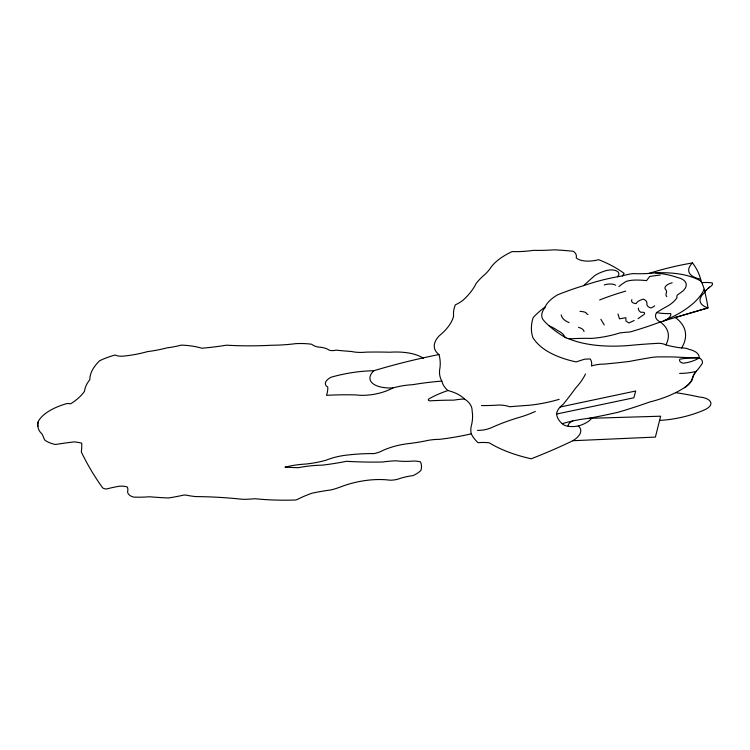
<?xml version="1.0" encoding="UTF-8"?>
<svg xmlns="http://www.w3.org/2000/svg" width="750" height="750" viewBox="0 0 750 750"><rect width="100%" height="100%" fill="white"/><g stroke="black" fill="none" stroke-linecap="round" stroke-linejoin="round"><path stroke-width="1.12" d="M707.972 288.572L709.566 287.147A8.147 3.609 -11.1 0 0 712.172 282.863A31.997 14.175 -11.1 0 0 701.784 282.628L701.147 281.316A212.681 94.228 -11.1 0 0 692.494 262.922A150.094 66.506 -11.1 0 0 648.862 273.431M709.566 287.147L704.738 291.412L706.359 289.997M568.219 338.531A98.297 43.556 -11.1 0 0 633.647 345.066A323.588 143.372 -11.1 0 1 659.278 343.266A19.003 8.419 -11.1 0 1 665.859 344.887A89.119 39.487 -11.1 0 0 681.638 347.963A13.631 6.038 -11.1 0 1 688.903 349.35A28.528 12.638 -11.1 0 1 699.253 357.863A20.766 9.206 -11.1 0 1 702.45 363.084A118.294 52.416 -11.1 0 1 696.403 371.137A47.503 21.047 -11.1 0 0 692.634 377.719A33.741 14.953 -11.1 0 1 684.469 387.675L680.691 389.934A64.191 28.444 -11.1 0 1 649.612 402.019A272.812 120.872 -11.1 0 1 618.009 412.284A353.663 156.703 -11.1 0 1 588.666 418.35A66.497 29.466 -11.1 0 0 562.228 423.675A64.575 28.613 -11.1 0 1 556.566 413.7A35.709 15.825 -11.1 0 1 563.222 404.259A742.603 329.025 -11.1 0 0 575.756 387.909A131.1 58.087 -11.1 0 0 585.506 373.969M544.734 308.109A42.9 19.003 -11.1 0 1 557.569 294.844A154.444 68.428 -11.1 0 1 583.641 285.647A104.522 46.312 -11.1 0 1 622.35 275.925A21.131 9.366 -11.1 0 0 624.084 273.356A211.819 93.853 -11.1 0 0 598.706 259.706A19.762 8.756 -11.1 0 1 576.206 257.784A25.078 11.109 -11.1 0 0 573.197 251.259A228.591 101.278 -11.1 0 0 554.306 249.825A120.178 53.25 -11.1 0 1 533.447 250.359A61.884 27.422 -11.1 0 1 512.137 251.578A57.591 25.519 -11.1 0 0 490.931 267.375A68.522 30.356 -11.1 0 1 484.397 274.922A88.669 39.291 -11.1 0 0 476.016 283.65A114.028 50.522 -11.1 0 1 464.034 299.306A29.531 13.088 -11.1 0 1 455.344 304.866A98.325 43.566 -11.1 0 0 453.609 316.078A85.359 37.819 -11.1 0 1 439.256 335.775A46.425 20.569 -11.1 0 0 438.966 354.553A164.334 72.816 -11.1 0 1 439.931 368.156A90.356 40.031 -11.1 0 0 441.834 381.084A74.962 33.216 -11.1 0 0 447.928 390.534A64.219 28.453 -11.1 0 1 464.4 398.972A57.741 25.584 -11.1 0 1 472.134 411.009A169.594 75.141 -11.1 0 1 471.647 424.556A82.912 36.741 -11.1 0 0 471.281 433.847A113.803 50.428 -11.1 0 0 478.05 442.688A32.409 14.363 -11.1 0 1 489.244 442.8A193.837 85.884 -11.1 0 0 531.197 458.784A323.334 143.259 -11.1 0 0 572.803 440.728L655.406 437.081L660.628 416.203L588.666 418.35M634.181 320.494L628.922 322.969L625.969 321.056L625.837 317.728L619.491 318.816L617.962 313.978M675.272 317.475L707.991 307.884A28.181 12.488 -11.1 0 1 704.944 292.275M560.203 406.997L635.709 390.994L633.862 397.781L556.603 414.037M660.403 274.95L649.772 276.422L646.519 280.622A51.694 22.903 -11.1 0 0 634.894 280.078A15.834 7.013 -11.1 0 0 626.587 281.259A37.209 16.481 -11.1 0 0 618.928 286.622M600.881 319.284L604.237 324.956M423.562 358.491A49.584 21.975 -11.1 0 0 389.887 352.219A285.469 126.478 -11.1 0 0 366.216 352.125A28.312 12.544 -11.1 0 1 351.516 351.497A322.172 142.744 -11.1 0 1 336.056 350.147A7.463 3.309 -11.1 0 1 329.184 350.166A23.991 10.631 -11.1 0 0 317.775 347.006A24.825 10.997 -11.1 0 1 311.663 344.241A52.406 23.222 -11.1 0 0 295.912 343.622A93.216 41.306 -11.1 0 1 272.044 345.225A218.466 96.797 -11.1 0 1 226.537 345.178A149.4 66.197 -11.1 0 1 201.872 348.225A66.403 29.419 -11.1 0 0 181.322 345.103A45.056 19.959 -11.1 0 1 167.081 347.841A67.922 30.094 -11.1 0 1 147.534 351.609A62.859 27.853 -11.1 0 1 122.719 356.184A11.7 5.184 -11.1 0 1 115.181 355.003A43.35 19.209 -11.1 0 0 99.488 360.853A78.984 34.997 -11.1 0 0 89.841 379.65A71.841 31.828 -11.1 0 0 84.506 391.284A63.534 28.153 -11.1 0 1 70.678 403.819A14.438 6.394 -11.1 0 0 67.191 403.5A40.697 18.037 -11.1 0 0 38.391 421.35A181.734 80.522 -11.1 0 0 37.941 426.366A48.413 21.45 -11.1 0 0 41.925 433.847A253.331 112.247 -11.1 0 1 44.541 439.838A41.044 18.188 -11.1 0 0 55.387 444.516A172.387 76.378 -11.1 0 1 74.447 441.863A51.666 22.894 -11.1 0 1 81.712 443.166A231.534 102.581 -11.1 0 1 81.319 451.959A1053.375 466.716 -11.1 0 0 102.562 487.753A7.791 3.45 -11.1 0 0 106.416 488.991A79.509 35.231 -11.1 0 1 118.969 486.272A13.097 5.803 -11.1 0 1 127.322 487.041A32.147 14.241 -11.1 0 1 127.575 491.644A20.559 9.113 -11.1 0 0 133.312 497.053A62.841 27.844 -11.1 0 0 149.456 496.753A266.062 117.881 -11.1 0 0 168.356 497.981A83.616 37.05 -11.1 0 0 183.394 495.131A6.478 2.869 -11.1 0 1 186.384 495.169A61.566 27.281 -11.1 0 0 195.769 496.575A289.266 128.166 -11.1 0 1 242.316 499.294A50.025 22.163 -11.1 0 0 253.969 498.787A13.256 5.869 -11.1 0 1 257.597 498.975A174.431 77.287 -11.1 0 0 294.75 500.025A2.906 1.284 -11.1 0 0 297.769 499.219A67.453 29.887 -11.1 0 1 312.103 493.172A118.763 52.622 -11.1 0 1 331.425 489.853A48.712 21.581 -11.1 0 0 341.438 486.609A50.362 22.312 -11.1 0 1 389.944 480.188A13.659 6.047 -11.1 0 0 397.753 479.222A32.287 14.306 -11.1 0 1 413.025 475.613A25.069 11.109 -11.1 0 0 420.872 470.484A54.9 24.328 -11.1 0 0 420.375 461.794A24.281 10.753 -11.1 0 0 413.747 461.034A48.6 21.534 -11.1 0 1 396 460.791A58.566 25.95 -11.1 0 0 382.631 462.009A256.509 113.653 -11.1 0 1 346.566 461.297A144.131 63.863 -11.1 0 1 322.369 465.15A67.041 29.7 -11.1 0 0 298.059 467.719L284.962 467.184A49.228 21.816 -11.1 0 1 305.672 464.053A54.984 24.366 -11.1 0 0 325.884 460.266A36.769 16.294 -11.1 0 1 344.409 455.4A106.031 46.978 -11.1 0 1 374.119 453.591A15.056 6.675 -11.1 0 0 382.688 450.534A40.875 18.113 -11.1 0 1 408.778 443.578A90.591 40.134 -11.1 0 0 428.597 440.269A31.884 14.128 -11.1 0 1 439.472 439.35A137.147 60.769 -11.1 0 0 471.281 433.847M37.941 426.366A23.372 10.35 -11.1 0 1 38.391 421.35M447.928 390.534A63.263 28.031 -11.1 0 0 429.188 398.728A3.084 1.369 -11.1 0 0 428.531 400.341A3.084 1.369 -11.1 0 0 431.325 400.763A217.603 96.413 -11.1 0 1 453.797 400.144A47.184 20.906 -11.1 0 1 464.4 398.972M441.834 381.084A159.675 70.744 -11.1 0 0 412.556 384.703A41.288 18.291 -11.1 0 0 392.897 387.947A31.538 13.978 -11.1 0 1 356.128 394.931A185.644 82.256 -11.1 0 0 326.475 395.334A90.788 40.228 -11.1 0 0 327.75 387.028A15.684 6.947 -11.1 0 1 331.003 377.25A76.472 33.881 -11.1 0 1 373.791 370.744A313.041 138.703 -11.1 0 1 438.966 354.553M392.897 387.947A30.778 13.641 -11.1 0 1 373.791 370.744M622.35 275.925A31.725 14.053 -11.1 0 1 630.975 273.872A8.963 3.966 -11.1 0 1 634.266 273.619A68.081 30.159 -11.1 0 0 655.191 272.859A13.762 6.103 -11.1 0 1 659.025 273.3A86.259 38.222 -11.1 0 1 677.25 277.434A25.322 11.222 -11.1 0 1 686.062 283.5A25.631 11.353 -11.1 0 1 683.494 290.475A68.841 30.506 -11.1 0 1 677.475 294.909A9.459 4.191 -11.1 0 0 677.072 297.544A38.241 16.941 -11.1 0 1 669.056 305.231A212.269 94.05 -11.1 0 0 656.541 312.562A25.744 11.409 -11.1 0 0 660.291 321.994A73.106 32.391 -11.1 0 1 665.859 344.887M675 317.288A93.263 41.325 -11.1 0 1 681.638 347.963M583.641 285.647A454.237 201.263 -11.1 0 1 594.975 275.428A24.797 10.988 -11.1 0 1 604.069 271.256A9.862 4.369 -11.1 0 1 613.678 270.066A12.778 5.662 -11.1 0 1 617.484 276.759M544.172 308.672A40.856 18.103 -11.1 0 0 542.7 319.163A147.525 65.362 -11.1 0 0 549.15 325.828A237.206 105.103 -11.1 0 0 565.931 337.791M549.15 325.828A92.663 41.053 -11.1 0 1 557.831 330.684A37.697 16.706 -11.1 0 1 564.45 336.262A9.759 4.322 -11.1 0 0 571.547 338.738A126.263 55.941 -11.1 0 1 591.431 338.409A57 25.256 -11.1 0 0 619.913 332.916A81.384 36.056 -11.1 0 1 630.141 331.95A198.562 87.975 -11.1 0 0 660.291 321.994A13.566 6.009 -11.1 0 0 670.697 313.556A39.122 17.334 -11.1 0 1 656.541 312.562M704.184 289.209A1016.381 450.328 -11.1 0 1 707.991 307.884L663.638 320.916A84.525 37.453 -11.1 0 0 704.184 289.209A207.019 91.725 -11.1 0 0 701.147 281.316A74.016 32.794 -11.1 0 0 655.491 272.859M700.631 279.122A29.991 13.284 -11.1 0 1 692.494 262.922M545.147 306.966A101.869 45.131 -11.1 0 0 533.184 317.597A150.862 66.844 -11.1 0 0 532.753 337.284A130.191 57.684 -11.1 0 0 576.094 361.913L584.644 359.184L590.203 358.95A41.644 18.45 -11.1 0 1 591.403 365.963A18.506 8.203 -11.1 0 1 603.713 364.134A334.894 148.387 -11.1 0 0 629.494 361.406A301.575 133.622 -11.1 0 1 648.553 357.984A24.075 10.669 -11.1 0 1 657.169 356.925A243.581 107.925 -11.1 0 1 675.047 357A312.891 138.628 -11.1 0 0 699.253 357.863A19.425 8.606 -11.1 0 1 683.222 363.216A10.078 4.462 -11.1 0 1 679.847 359.137A53.062 23.512 -11.1 0 1 699.253 357.863M569.156 322.594A34.622 15.337 -11.1 0 1 561.244 314.897M578.503 327.375A16.678 7.388 -11.1 0 1 584.034 331.566M579.994 311.363A15.619 6.919 -11.1 0 1 585.984 312.6A8.062 3.572 -11.1 0 0 587.972 314.484M599.644 299.962A143.513 63.581 -11.1 0 1 625.716 291.103M672.197 282.778A9.3 4.125 -11.1 0 0 665.625 289.528A15.394 6.825 -11.1 0 1 666.478 292.462A17.691 7.837 -11.1 0 0 666.797 296.681M604.237 284.934A9.525 4.219 -11.1 0 1 615.572 285.206M631.875 299.625A9.131 4.05 -11.1 0 0 636.131 303.666A9.562 4.237 -11.1 0 1 643.341 299.128A15.9 7.05 -11.1 0 1 646.931 303.253A14.691 6.506 -11.1 0 0 650.756 307.95A7.2 3.188 -11.1 0 0 654.666 305.794M638.372 308.109A18.516 8.203 -11.1 0 0 640.969 312.356A3.891 1.725 -11.1 0 1 644.184 312.562A4.8 2.128 -11.1 0 1 642.431 315.525A87.019 38.559 -11.1 0 1 638.044 318.647M591.694 418.256A20.822 9.225 -11.1 0 1 578.278 426A16.247 7.2 -11.1 0 1 562.228 423.675M481.388 405.562A117.891 52.237 -11.1 0 0 499.481 405.009A26.803 11.878 -11.1 0 1 509.616 406.753A448.509 198.722 -11.1 0 1 529.05 405.291A75.6 33.497 -11.1 0 0 559.181 399.328M477.553 430.387A15.834 7.013 -11.1 0 0 492.441 427.238A107.972 47.841 -11.1 0 1 516.234 418.303A65.428 28.988 -11.1 0 0 535.303 411.45M692.278 379.706A47.269 20.944 -11.1 0 1 696.403 371.137M692.625 377.719A33.712 14.934 -11.1 0 1 684.469 387.675M696.188 371.391A31.659 14.025 -11.1 0 1 679.641 373.397M675.647 392.662A262.875 116.475 -11.1 0 1 699.206 397.013A21.778 9.647 -11.1 0 1 710.897 402.975A14.137 6.262 -11.1 0 1 703.997 410.1A61.425 27.216 -11.1 0 1 659.578 420.422M578.278 426A27.122 12.019 -11.1 0 1 572.803 440.728M568.275 426.309A10.35 4.584 -11.1 0 1 572.803 420.938"/></g></svg>
